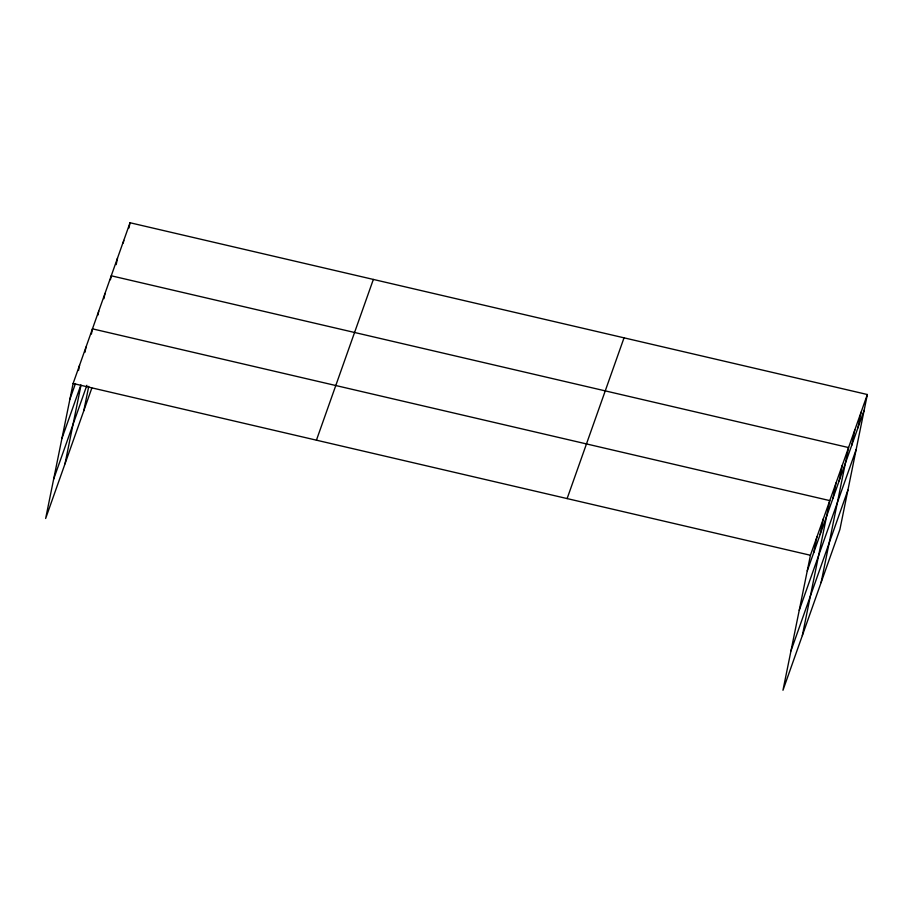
<?xml version="1.0" encoding="UTF-8"?>
<svg xmlns="http://www.w3.org/2000/svg" width="913" height="913" viewBox="0 0 913 913"><rect width="100%" height="100%" fill="white"/><g stroke="black" fill="none" stroke-linecap="round" stroke-linejoin="round"><path stroke-width="1.37" d="M867.35 394.519L810.436 555.264L782.966 690.251L839.892 529.506L867.35 394.519L130.034 222.749L73.108 383.494L45.65 518.481L91.836 388.048M78.507 370.495L79.568 365.28M84.955 352.281L86.016 347.066M65.006 463.827L80.995 385.229M91.403 334.055L92.464 328.84L829.78 500.609L802.322 635.596M97.931 315.076L98.73 311.162M103.922 298.699L104.984 293.484M83.791 410.782L88.755 386.347M110.45 279.709L111.249 275.794L848.565 447.564L821.107 582.551M116.179 264.633L117.515 258.117M123.244 243.041L123.769 240.427M128.973 227.965L130.034 222.749M813.7 552.696L816.884 537.038M820.148 534.482L823.332 518.824M832.861 498.578L836.046 482.92M839.127 480.9L842.311 465.242M851.646 445.533L854.83 429.875M857.9 427.843L861.085 412.197M69.924 399.152L75.459 383.54M61.913 438.537L80.812 385.183M53.662 479.108L86.883 385.297M316.434 440.18L373.349 279.435M567.121 498.578L624.035 337.833M807.252 570.91L864.166 410.165M799.24 610.295L856.154 449.55M790.978 650.866L847.903 490.121M73.108 383.494L810.436 555.264"/></g></svg>
